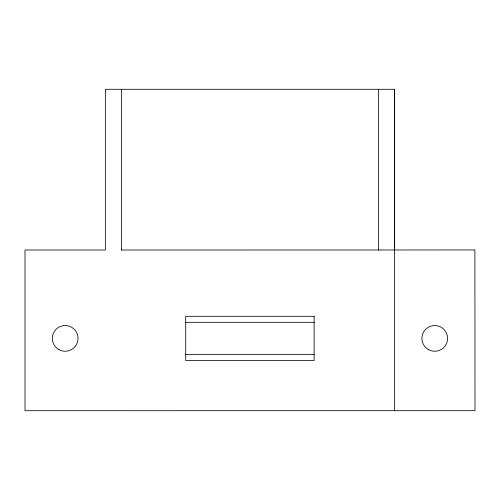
<?xml version="1.0" encoding="UTF-8"?>
<svg xmlns="http://www.w3.org/2000/svg" width="500" height="500" viewBox="0 0 500 500"><rect width="100%" height="100%" fill="white"/><g stroke="black" fill="none" stroke-linecap="round" stroke-linejoin="round"><path stroke-width="0.75" d="M121.431 250L474.9 249.956L475 410.675L25 410.712L25 250L105.356 250L105.356 89.288L394.644 89.288L394.644 250M185.712 322.319L314.119 322.319M185.712 354.462L314.119 354.462M394.644 410.712L394.525 89.288M378.569 89.288L378.569 250.162M121.431 89.288L121.431 250.162M314.119 316.294L185.712 316.294L185.712 360.494L314.119 360.494L314.119 316.294M58.75 349.525A12.856 12.856 0 0 0 78.037 338.394A12.856 12.856 0 0 0 58.75 327.256A12.856 12.856 0 0 0 58.75 349.525M428.325 349.525A12.856 12.856 0 0 0 447.606 338.394A12.856 12.856 0 0 0 428.325 327.256A12.856 12.856 0 0 0 428.325 349.525"/></g></svg>
